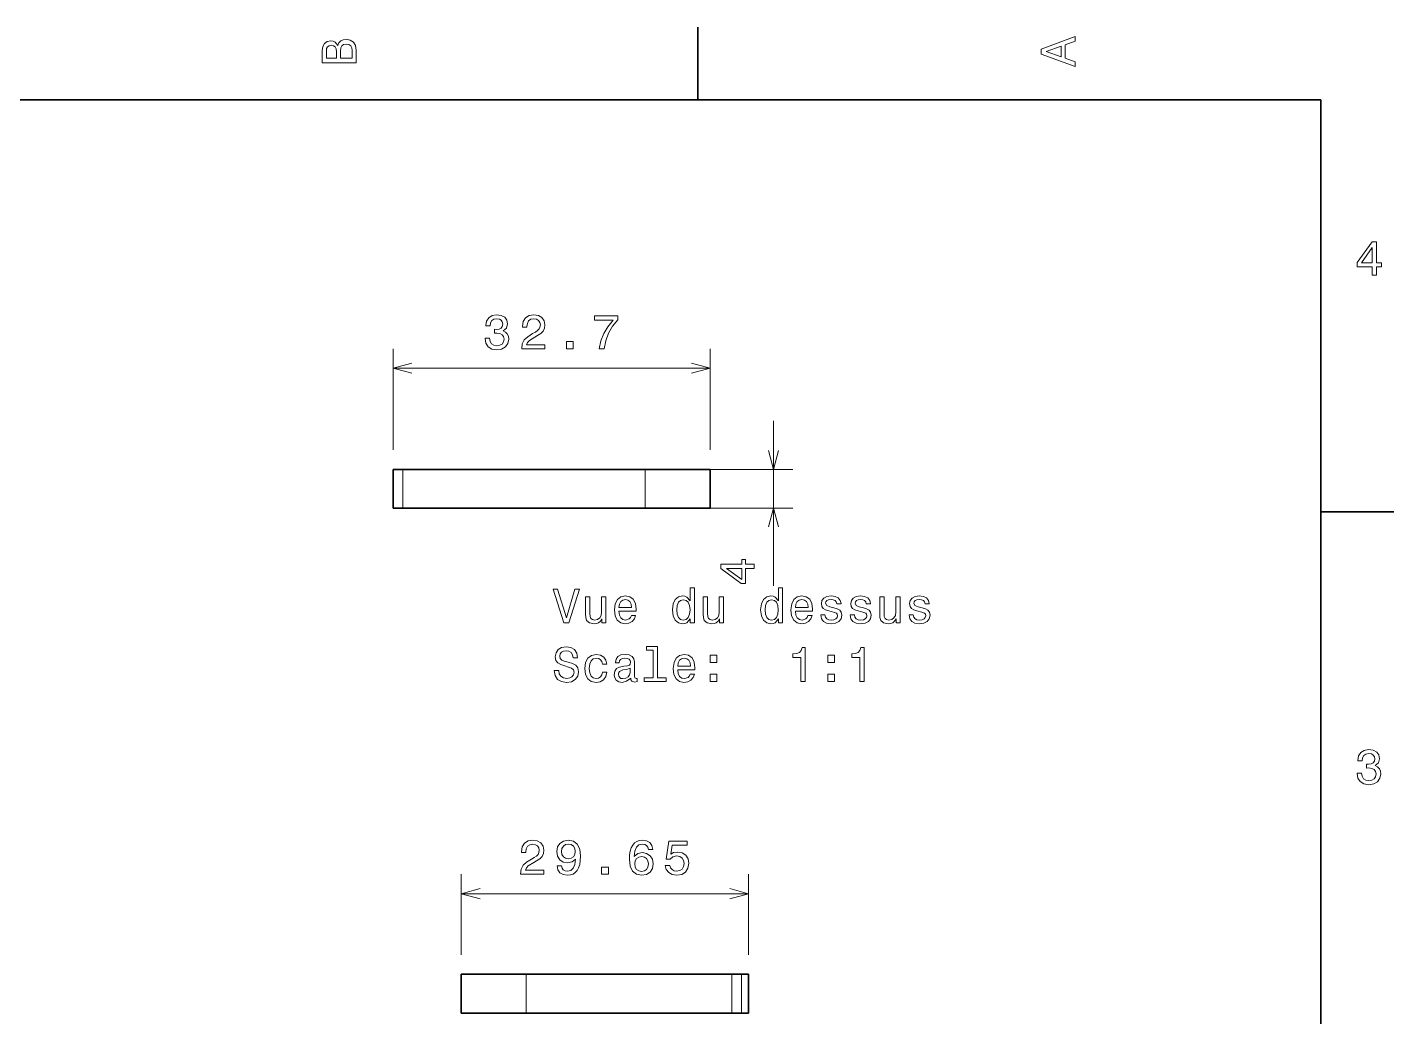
# Model space of a CAD drawing. Extents: x 0 to 297, y 0 to 210.
# Drawn here: x 153.5 to 294.5, y 105.4 to 207.5 of the extents above; entities that cross this region are included whole.
import ezdxf

# ---------------------------------------------------------------- set-up
doc = ezdxf.new("R2010")
doc.units = 0

msp = doc.modelspace()

# ---------------------------------------------------------------- linework, layer by layer
at = {"color": 7, "lineweight": 35, "ltscale": 0.1875}
for p, q in [((222.699997, 200), (222.699997, 207.5)), ((287, 157.5), (294.5, 157.5))]:
    msp.add_line(p, q, dxfattribs=at)
at = {"color": 7, "lineweight": 35}
for p, q in [((287, 200), (10, 200)), ((287, 10), (287, 200)), ((192.258316, 161.868729), (217.259323, 161.868729)), ((192.258316, 157.868729), (217.259323, 157.868729)), ((204.981003, 109.744209), (226.213928, 109.744209)), ((204.981003, 105.744209), (226.213928, 105.744209))]:
    msp.add_line(p, q, dxfattribs=at)
at = {"color": 7, "lineweight": 13, "ltscale": 0.260923}
for p, q in [((191.258316, 163.868729), (191.258316, 174.305664)), ((223.95932, 163.868729), (223.95932, 174.305664))]:
    msp.add_line(p, q, dxfattribs=at)
at = {"color": 7, "lineweight": 13}
for p, q in [((191.258316, 172.305664), (223.95932, 172.305664)), ((198.281006, 118.069702), (227.932556, 118.069702))]:
    msp.add_line(p, q, dxfattribs=at)
at = {"color": 7, "lineweight": 13, "ltscale": 0.425901}
msp.add_line((230.490097, 149.832703), (230.490097, 166.868729), dxfattribs=at)
at = {"color": 7, "lineweight": 35, "ltscale": 0.025}
for p, q in [((191.258316, 161.868729), (192.258316, 161.868729)), ((191.258316, 157.868729), (192.258316, 157.868729))]:
    msp.add_line(p, q, dxfattribs=at)
at = {"color": 7, "lineweight": 35, "ltscale": 0.1}
for p, q in [((191.258316, 157.868729), (191.258316, 161.868729)), ((223.95932, 161.868729), (223.95932, 157.868729)), ((198.281006, 109.744209), (198.281006, 105.744209)), ((227.932556, 105.744209), (227.932556, 109.744209))]:
    msp.add_line(p, q, dxfattribs=at)
at = {"color": 7, "lineweight": 13, "ltscale": 0.1}
for p, q in [((192.258316, 157.868729), (192.258316, 161.868729)), ((217.259323, 157.868729), (217.259323, 161.868729)), ((204.981003, 105.744209), (204.981003, 109.744209)), ((226.213928, 109.744209), (226.213928, 105.744209)), ((227.210403, 109.744209), (227.210403, 105.744209))]:
    msp.add_line(p, q, dxfattribs=at)
at = {"color": 7, "lineweight": 35, "ltscale": 0.1675}
for p, q in [((217.259323, 161.868729), (223.95932, 161.868729)), ((217.259323, 157.868729), (223.95932, 157.868729)), ((198.281006, 109.744209), (204.981003, 109.744209)), ((198.281006, 105.744209), (204.981003, 105.744209))]:
    msp.add_line(p, q, dxfattribs=at)
at = {"color": 7, "lineweight": 13, "ltscale": 0.330769}
for p, q in [((219.259323, 161.868729), (232.490097, 161.868729)), ((219.259323, 157.868729), (232.490097, 157.868729))]:
    msp.add_line(p, q, dxfattribs=at)
at = {"color": 7, "lineweight": 13, "ltscale": 0.208137}
for p, q in [((198.281006, 111.744209), (198.281006, 120.069702)), ((227.932556, 111.744209), (227.932556, 120.069702))]:
    msp.add_line(p, q, dxfattribs=at)
at = {"color": 7, "lineweight": 35, "ltscale": 0.024912}
for p, q in [((226.213928, 109.744209), (227.210403, 109.744209)), ((226.213928, 105.744209), (227.210403, 105.744209))]:
    msp.add_line(p, q, dxfattribs=at)
at = {"color": 7, "lineweight": 35, "ltscale": 0.018054}
for p, q in [((227.210403, 109.744209), (227.932556, 109.744209)), ((227.210403, 105.744209), (227.932556, 105.744209))]:
    msp.add_line(p, q, dxfattribs=at)
at = {"color": 7, "lineweight": 13}
for points in [[(185.542007, 205.630417), (185.249496, 205.983429), (185.052811, 206.074219), (184.81073, 206.104477), (184.432495, 206.03891), (184.160156, 205.842224), (183.993729, 205.524506), (183.933212, 205.080704), (183.933212, 203.835022), (187.433212, 203.835022), (187.433212, 205.151306), (187.36261, 205.620331), (187.155838, 205.968307), (186.828018, 206.185165), (186.384216, 206.260818), (186.08667, 206.215424), (185.839554, 206.094391), (185.65799, 205.897705)], [(261.633209, 203.466858), (261.633209, 203.930847), (260.604401, 204.298996), (260.604401, 205.695969), (261.633209, 206.064133), (261.633209, 206.538193), (258.128174, 205.257217), (258.128174, 204.742798)], [(185.385666, 204.984879), (185.385666, 204.298996), (184.351807, 204.298996), (184.351807, 205.025223), (184.382065, 205.297562), (184.472839, 205.489197), (184.629181, 205.605194), (184.86116, 205.645538), (185.093155, 205.600143), (185.254532, 205.479111), (185.355408, 205.272339)], [(187.014618, 205.095825), (187.014618, 204.298996), (185.809296, 204.298996), (185.809296, 205.050446), (185.844589, 205.368164), (185.9505, 205.595108), (186.132065, 205.731277), (186.394302, 205.776657), (186.671692, 205.731277), (186.863327, 205.605194), (186.979324, 205.393372)], [(260.17572, 204.460388), (258.632477, 205), (260.17572, 205.539627)], [(292.277374, 181.916794), (292.731262, 181.916794), (292.731262, 182.784225), (293.23056, 182.784225), (293.23056, 183.187683), (292.731262, 183.187683), (292.731262, 185.341141), (292.272339, 185.341141), (290.739197, 183.228027), (290.739197, 182.784225), (292.277374, 182.784225)], [(291.162842, 183.187683), (292.277374, 184.756134), (292.277374, 183.187683)], [(200.733887, 175.40509), (200.733887, 175.369781), (200.81459, 174.885635), (201.05162, 174.522522), (201.42482, 174.290527), (201.919052, 174.204803), (202.443542, 174.290527), (202.836914, 174.512436), (203.089081, 174.865463), (203.179855, 175.319351), (203.139511, 175.616898), (203.028564, 175.858978), (202.847, 176.045578), (202.604935, 176.181747), (202.932739, 176.454071), (203.048737, 176.887787), (202.973083, 177.281158), (202.756226, 177.57872), (202.403198, 177.76532), (201.919052, 177.830872), (201.465164, 177.750183), (201.117172, 177.52829), (200.890228, 177.175262), (200.81459, 176.706238), (200.81459, 176.670929), (201.263428, 176.670929), (201.303772, 176.993698), (201.434906, 177.225693), (201.646713, 177.366898), (201.944275, 177.417328), (202.206512, 177.376984), (202.398163, 177.271072), (202.514145, 177.099609), (202.55954, 176.867615), (202.514145, 176.620499), (202.393112, 176.454071), (202.181305, 176.35321), (201.893829, 176.322952), (201.697144, 176.328003), (201.697144, 175.929581), (201.944275, 175.939667), (202.261993, 175.894272), (202.499023, 175.773239), (202.640228, 175.576553), (202.690659, 175.319351), (202.635193, 175.02684), (202.488937, 174.809982), (202.256943, 174.673813), (201.94931, 174.628433), (201.631592, 174.678864), (201.399597, 174.830154), (201.253342, 175.072235), (201.197876, 175.40509)], [(204.510254, 174.305664), (206.915878, 174.305664), (206.915878, 174.73938), (205.014587, 174.73938), (205.120499, 174.97641), (205.302048, 175.173096), (205.861847, 175.531158), (206.159393, 175.682465), (206.492249, 175.899323), (206.729279, 176.151489), (206.865448, 176.449036), (206.915878, 176.786926), (206.830139, 177.210556), (206.593109, 177.543411), (206.229996, 177.755234), (205.760986, 177.830872), (205.276825, 177.745148), (204.908676, 177.508118), (204.671646, 177.129868), (204.590958, 176.630585), (204.590958, 176.559982), (205.049881, 176.559982), (205.049881, 176.600327), (205.095276, 176.943268), (205.231445, 177.195435), (205.448303, 177.356812), (205.735764, 177.412292), (206.028275, 177.361862), (206.245132, 177.235779), (206.386337, 177.039093), (206.436768, 176.791977), (206.401474, 176.559982), (206.305649, 176.363297), (206.144272, 176.191833), (205.922363, 176.040527), (205.624817, 175.87915), (205.130585, 175.566467), (204.782593, 175.233612), (204.575821, 174.830154), (204.510254, 174.320786)], [(212.511841, 174.305664), (213.02121, 174.305664), (213.187637, 175.137787), (213.480148, 175.914444), (213.893692, 176.635635), (214.433319, 177.311432), (214.433319, 177.730011), (212.032745, 177.730011), (212.032745, 177.271072), (213.949173, 177.271072), (213.394409, 176.59024), (212.97583, 175.87915), (212.683319, 175.122665)], [(209.128845, 174.305664), (209.824814, 174.305664), (209.824814, 175.057098), (209.128845, 175.057098)], [(228.490097, 151.628098), (228.490097, 152.081985), (227.622665, 152.081985), (227.622665, 152.581268), (227.219208, 152.581268), (227.219208, 152.081985), (225.06575, 152.081985), (225.06575, 151.623047), (227.178864, 150.089905), (227.622665, 150.089905), (227.622665, 151.628098)], [(227.219208, 150.513535), (225.650757, 151.628098), (227.219208, 151.628098)], [(210.004364, 149.517151), (209.126831, 146.536591), (208.224106, 149.517151), (207.744995, 149.517151), (208.87468, 146.0121), (209.378998, 146.0121), (210.483459, 149.517151)], [(221.891251, 146.430695), (221.891251, 146.0121), (222.335052, 146.0121), (222.335052, 149.633133), (221.896286, 149.633133), (221.896286, 148.306763), (221.558395, 148.690048), (221.351624, 148.780838), (221.114594, 148.816132), (220.685913, 148.715271), (220.353058, 148.432846), (220.1362, 147.978958), (220.060562, 147.368729), (220.1362, 146.758499), (220.353058, 146.299561), (220.685913, 146.0121), (221.114594, 145.916275), (221.351624, 145.951584), (221.563431, 146.042358)], [(230.999313, 146.430695), (230.999313, 146.0121), (231.443115, 146.0121), (231.443115, 149.633133), (231.004364, 149.633133), (231.004364, 148.306763), (230.666458, 148.690048), (230.459686, 148.780838), (230.222656, 148.816132), (229.793991, 148.715271), (229.461136, 148.432846), (229.244278, 147.978958), (229.168625, 147.368729), (229.244278, 146.758499), (229.461136, 146.299561), (229.793991, 146.0121), (230.222656, 145.916275), (230.459686, 145.951584), (230.671509, 146.042358)], [(213.206802, 148.720306), (212.763, 148.720306), (212.763, 147.156906), (212.71257, 146.793808), (212.566315, 146.531555), (212.339371, 146.370163), (212.041824, 146.319733), (211.804794, 146.360077), (211.653488, 146.481125), (211.567764, 146.687897), (211.547592, 146.980392), (211.547592, 148.720306), (211.10379, 148.720306), (211.10379, 146.940048), (211.118912, 146.581985), (211.214737, 146.284439), (211.507248, 146.0121), (211.976257, 145.916275), (212.228424, 145.951584), (212.445282, 146.042358), (212.631882, 146.1987), (212.783173, 146.425644), (212.783173, 146.0121), (213.206802, 146.0121)], [(214.543259, 147.23761), (216.318481, 147.23761), (216.323517, 147.444382), (216.242828, 148.024353), (216.020935, 148.458069), (215.667908, 148.720306), (215.198883, 148.816132), (214.739944, 148.715271), (214.386917, 148.432846), (214.159973, 147.973923), (214.079285, 147.368729), (214.154938, 146.748413), (214.381882, 146.294525), (214.729858, 146.0121), (215.183746, 145.916275), (215.577118, 145.981842), (215.899887, 146.153305), (216.136917, 146.425644), (216.273087, 146.788757), (215.834335, 146.788757), (215.743546, 146.587021), (215.612427, 146.43573), (215.239227, 146.314697), (214.951767, 146.370163), (214.734909, 146.546677), (214.593689, 146.834152), (214.543259, 147.222473)], [(214.543259, 147.610809), (214.59874, 147.958786), (214.734909, 148.215988), (214.941681, 148.37233), (215.21402, 148.427811), (215.481308, 148.37233), (215.68808, 148.215988), (215.814163, 147.958786), (215.859543, 147.610809)], [(221.190231, 148.417725), (221.482742, 148.347107), (221.704651, 148.150421), (221.83577, 147.822617), (221.8862, 147.368729), (221.83577, 146.90979), (221.704651, 146.581985), (221.482742, 146.380249), (221.190231, 146.314697), (220.912857, 146.380249), (220.70105, 146.581985), (220.55983, 146.914841), (220.51445, 147.368729), (220.55983, 147.817581), (220.70105, 148.145386), (220.912857, 148.347107)], [(225.350906, 148.720306), (224.907104, 148.720306), (224.907104, 147.156906), (224.856659, 146.793808), (224.710419, 146.531555), (224.483459, 146.370163), (224.185913, 146.319733), (223.948883, 146.360077), (223.797592, 146.481125), (223.711853, 146.687897), (223.691681, 146.980392), (223.691681, 148.720306), (223.247879, 148.720306), (223.247879, 146.940048), (223.263, 146.581985), (223.358826, 146.284439), (223.651337, 146.0121), (224.120361, 145.916275), (224.372513, 145.951584), (224.589371, 146.042358), (224.77597, 146.1987), (224.927277, 146.425644), (224.927277, 146.0121), (225.350906, 146.0121)], [(230.298309, 148.417725), (230.59082, 148.347107), (230.812714, 148.150421), (230.943848, 147.822617), (230.994278, 147.368729), (230.943848, 146.90979), (230.812714, 146.581985), (230.59082, 146.380249), (230.298309, 146.314697), (230.020935, 146.380249), (229.809113, 146.581985), (229.667908, 146.914841), (229.622513, 147.368729), (229.667908, 147.817581), (229.809113, 148.145386), (230.020935, 148.347107)], [(232.759399, 147.23761), (234.534622, 147.23761), (234.539658, 147.444382), (234.458969, 148.024353), (234.237061, 148.458069), (233.884048, 148.720306), (233.415024, 148.816132), (232.956085, 148.715271), (232.603058, 148.432846), (232.376114, 147.973923), (232.295425, 147.368729), (232.371078, 146.748413), (232.598022, 146.294525), (232.945999, 146.0121), (233.399887, 145.916275), (233.793259, 145.981842), (234.116028, 146.153305), (234.353058, 146.425644), (234.489227, 146.788757), (234.050476, 146.788757), (233.959686, 146.587021), (233.828568, 146.43573), (233.455368, 146.314697), (233.167908, 146.370163), (232.95105, 146.546677), (232.80983, 146.834152), (232.759399, 147.222473)], [(232.759399, 147.610809), (232.81488, 147.958786), (232.95105, 148.215988), (233.157822, 148.37233), (233.430145, 148.427811), (233.697449, 148.37233), (233.904221, 148.215988), (234.030304, 147.958786), (234.075684, 147.610809)], [(236.733459, 147.590637), (236.304794, 147.691498), (235.987061, 147.807495), (235.881165, 148.044525), (235.911423, 148.210953), (236.017334, 148.331985), (236.188797, 148.407639), (236.435913, 148.437897), (236.672943, 148.407639), (236.859543, 148.316849), (236.980591, 148.180695), (237.031021, 147.99913), (237.464737, 147.99913), (237.464737, 148.009216), (237.389084, 148.337021), (237.182312, 148.594238), (236.859543, 148.755615), (236.435913, 148.816132), (236.007233, 148.755615), (235.694565, 148.589188), (235.497879, 148.342072), (235.437347, 148.029388), (235.482742, 147.726791), (235.623962, 147.514984), (235.855942, 147.363678), (236.193848, 147.257782), (236.68808, 147.136734), (236.990662, 147.010666), (237.071365, 146.90979), (237.101624, 146.758499), (237.056229, 146.571899), (236.935196, 146.430695), (236.73851, 146.339905), (236.476257, 146.309647), (236.198883, 146.339905), (235.997162, 146.445816), (235.860992, 146.617294), (235.805511, 146.854324), (235.376831, 146.854324), (235.447449, 146.450867), (235.654221, 146.158356), (235.982025, 145.981842), (236.435913, 145.916275), (236.909973, 145.981842), (237.257965, 146.158356), (237.469772, 146.440781), (237.545425, 146.808929), (237.489944, 147.126648), (237.333603, 147.343506), (237.076401, 147.484726)], [(239.769485, 147.590637), (239.34082, 147.691498), (239.023087, 147.807495), (238.917175, 148.044525), (238.947449, 148.210953), (239.053345, 148.331985), (239.224823, 148.407639), (239.471939, 148.437897), (239.708969, 148.407639), (239.895569, 148.316849), (240.016602, 148.180695), (240.067047, 147.99913), (240.500763, 147.99913), (240.500763, 148.009216), (240.42511, 148.337021), (240.218338, 148.594238), (239.895569, 148.755615), (239.471939, 148.816132), (239.043259, 148.755615), (238.730591, 148.589188), (238.533905, 148.342072), (238.473373, 148.029388), (238.518768, 147.726791), (238.659973, 147.514984), (238.891968, 147.363678), (239.229858, 147.257782), (239.724091, 147.136734), (240.026688, 147.010666), (240.107391, 146.90979), (240.137634, 146.758499), (240.092255, 146.571899), (239.971222, 146.430695), (239.774536, 146.339905), (239.512283, 146.309647), (239.234909, 146.339905), (239.033173, 146.445816), (238.897003, 146.617294), (238.841537, 146.854324), (238.412857, 146.854324), (238.483459, 146.450867), (238.690231, 146.158356), (239.018051, 145.981842), (239.471939, 145.916275), (239.945999, 145.981842), (240.293976, 146.158356), (240.505798, 146.440781), (240.581451, 146.808929), (240.52597, 147.126648), (240.369629, 147.343506), (240.112427, 147.484726)], [(243.567032, 148.720306), (243.12323, 148.720306), (243.12323, 147.156906), (243.0728, 146.793808), (242.926544, 146.531555), (242.6996, 146.370163), (242.402054, 146.319733), (242.165024, 146.360077), (242.013718, 146.481125), (241.927979, 146.687897), (241.907806, 146.980392), (241.907806, 148.720306), (241.46402, 148.720306), (241.46402, 146.940048), (241.479141, 146.581985), (241.574966, 146.284439), (241.867462, 146.0121), (242.336487, 145.916275), (242.588654, 145.951584), (242.805511, 146.042358), (242.992111, 146.1987), (243.143402, 146.425644), (243.143402, 146.0121), (243.567032, 146.0121)], [(245.841537, 147.590637), (245.412857, 147.691498), (245.095139, 147.807495), (244.989227, 148.044525), (245.019485, 148.210953), (245.125397, 148.331985), (245.29686, 148.407639), (245.543976, 148.437897), (245.781006, 148.407639), (245.967621, 148.316849), (246.088654, 148.180695), (246.139084, 147.99913), (246.5728, 147.99913), (246.5728, 148.009216), (246.497147, 148.337021), (246.290375, 148.594238), (245.967621, 148.755615), (245.543976, 148.816132), (245.115311, 148.755615), (244.802628, 148.589188), (244.605942, 148.342072), (244.545425, 148.029388), (244.59082, 147.726791), (244.732025, 147.514984), (244.964005, 147.363678), (245.30191, 147.257782), (245.796143, 147.136734), (246.09874, 147.010666), (246.179428, 146.90979), (246.209686, 146.758499), (246.164307, 146.571899), (246.043259, 146.430695), (245.846573, 146.339905), (245.58432, 146.309647), (245.306946, 146.339905), (245.105225, 146.445816), (244.969055, 146.617294), (244.913574, 146.854324), (244.484909, 146.854324), (244.555511, 146.450867), (244.762283, 146.158356), (245.090088, 145.981842), (245.543976, 145.916275), (246.018036, 145.981842), (246.366028, 146.158356), (246.57785, 146.440781), (246.653488, 146.808929), (246.598022, 147.126648), (246.441681, 147.343506), (246.184479, 147.484726)], [(208.330002, 141.120163), (207.871078, 141.120163), (207.971939, 140.585587), (208.224106, 140.192215), (208.612427, 139.955185), (209.136917, 139.869446), (209.656372, 139.950134), (210.044708, 140.172043), (210.291824, 140.52002), (210.382599, 140.978958), (210.306946, 141.392502), (210.095139, 141.65979), (209.752197, 141.836304), (209.293259, 141.967438), (208.899887, 142.063248), (208.642685, 142.17421), (208.496429, 142.335587), (208.45105, 142.587753), (208.496429, 142.814697), (208.627563, 142.98616), (208.829285, 143.102158), (209.106659, 143.142502), (209.389084, 143.092072), (209.610992, 142.955902), (209.757248, 142.728958), (209.82785, 142.421326), (210.286774, 142.421326), (210.286774, 142.431412), (210.206085, 142.905472), (209.969055, 143.258499), (209.595856, 143.480408), (209.091537, 143.556046), (208.63765, 143.480408), (208.284622, 143.268585), (208.057678, 142.940781), (207.976974, 142.517151), (208.042542, 142.138901), (208.234192, 141.881699), (208.536774, 141.71022), (208.950317, 141.579102), (209.358826, 141.463104), (209.666458, 141.352158), (209.853058, 141.190781), (209.918625, 140.928528), (209.858109, 140.66124), (209.701767, 140.459503), (209.464737, 140.33342), (209.157089, 140.293076), (208.814163, 140.348557), (208.55191, 140.509933), (208.385483, 140.772186)], [(212.843689, 141.775787), (213.282455, 141.775787), (213.191681, 142.179245), (212.974823, 142.496979), (212.636917, 142.693665), (212.198166, 142.769302), (211.71402, 142.668442), (211.345856, 142.386017), (211.113876, 141.927094), (211.033173, 141.311813), (211.108826, 140.701584), (211.33577, 140.247696), (211.693848, 139.965271), (212.183029, 139.869446), (212.616745, 139.945099), (212.954651, 140.156906), (213.18663, 140.489761), (213.287506, 140.933563), (212.863876, 140.933563), (212.788223, 140.651154), (212.647003, 140.439331), (212.445282, 140.308212), (212.198166, 140.267868), (211.890533, 140.33342), (211.668625, 140.535156), (211.532455, 140.862961), (211.487061, 141.326935), (211.532455, 141.780838), (211.67366, 142.108643), (211.90062, 142.310379), (212.198166, 142.380981), (212.460403, 142.335587), (212.657104, 142.219589), (212.788223, 142.027954)], [(215.763733, 140.318298), (215.763733, 140.303162), (215.78894, 140.131699), (215.864594, 140.010666), (216.182312, 139.914841), (216.429428, 139.955185), (216.429428, 140.298126), (216.323517, 140.28299), (216.182312, 140.348557), (216.157104, 140.550293), (216.157104, 141.952301), (216.096573, 142.310379), (215.920059, 142.562531), (215.612427, 142.713837), (215.178711, 142.769302), (214.755081, 142.708786), (214.442398, 142.537323), (214.245712, 142.27002), (214.180145, 141.917007), (214.180145, 141.886734), (214.578568, 141.886734), (214.613876, 142.098557), (214.724823, 142.249847), (214.906372, 142.340637), (215.163574, 142.375931), (215.410706, 142.350723), (215.587219, 142.27507), (215.693115, 142.143951), (215.728424, 141.962387), (215.708252, 141.75058), (215.627563, 141.644669), (215.425827, 141.594238), (215.047592, 141.553894), (214.613876, 141.463104), (214.306229, 141.301727), (214.12468, 141.049561), (214.069199, 140.676361), (214.119629, 140.343506), (214.27597, 140.09639), (214.528137, 139.940048), (214.876114, 139.884583), (215.345139, 139.990494)], [(218.073517, 143.213104), (218.073517, 140.33847), (217.160706, 140.33847), (217.160706, 139.965271), (219.42511, 139.965271), (219.42511, 140.33847), (218.517334, 140.33847), (218.517334, 143.586304), (217.377563, 143.586304), (217.377563, 143.213104)], [(220.615311, 141.190781), (222.390533, 141.190781), (222.395569, 141.397552), (222.31488, 141.977524), (222.092972, 142.41124), (221.739944, 142.673477), (221.270935, 142.769302), (220.811996, 142.668442), (220.458969, 142.386017), (220.232025, 141.927094), (220.151337, 141.321899), (220.22699, 140.701584), (220.453934, 140.247696), (220.80191, 139.965271), (221.255798, 139.869446), (221.64917, 139.935013), (221.971939, 140.106476), (222.208969, 140.378815), (222.345139, 140.741928), (221.906372, 140.741928), (221.815598, 140.540192), (221.684479, 140.388901), (221.311279, 140.267868), (221.023804, 140.323334), (220.806946, 140.499847), (220.665741, 140.787323), (220.615311, 141.175644)], [(223.958969, 141.922043), (224.654938, 141.922043), (224.654938, 142.673477), (223.958969, 142.673477)], [(233.324249, 139.965271), (233.783173, 139.965271), (233.783173, 143.490494), (233.440247, 143.490494), (233.349457, 143.182846), (233.167908, 142.976074), (232.890533, 142.855042), (232.507248, 142.814697), (232.507248, 142.456619), (233.324249, 142.456619)], [(236.103058, 141.922043), (236.799026, 141.922043), (236.799026, 142.673477), (236.103058, 142.673477)], [(239.396286, 139.965271), (239.855225, 139.965271), (239.855225, 143.490494), (239.512283, 143.490494), (239.421509, 143.182846), (239.239944, 142.976074), (238.96257, 142.855042), (238.579285, 142.814697), (238.579285, 142.456619), (239.396286, 142.456619)], [(215.713287, 140.913391), (215.652771, 140.651154), (215.491394, 140.449417), (215.249313, 140.318298), (214.951767, 140.272903), (214.760117, 140.298126), (214.623962, 140.378815), (214.538223, 140.52002), (214.513, 140.716705), (214.533173, 140.893219), (214.613876, 141.019302), (214.93663, 141.160522), (215.345139, 141.221039), (215.713287, 141.342072)], [(220.615311, 141.56398), (220.670792, 141.911957), (220.806946, 142.169159), (221.013733, 142.3255), (221.286057, 142.380981), (221.553345, 142.3255), (221.760117, 142.169159), (221.8862, 141.911957), (221.931595, 141.56398)], [(223.958969, 139.965271), (224.654938, 139.965271), (224.654938, 140.716705), (223.958969, 140.716705)], [(236.103058, 139.965271), (236.799026, 139.965271), (236.799026, 140.716705), (236.103058, 140.716705)], [(290.729126, 130.51622), (290.729126, 130.480911), (290.809814, 129.996765), (291.046844, 129.633652), (291.420044, 129.401657), (291.914276, 129.315933), (292.438782, 129.401657), (292.832153, 129.623566), (293.08429, 129.976593), (293.175079, 130.430481), (293.134735, 130.728027), (293.023773, 130.970108), (292.842224, 131.156708), (292.600159, 131.292877), (292.927948, 131.565216), (293.043945, 131.998932), (292.968292, 132.392303), (292.751434, 132.68985), (292.398407, 132.87645), (291.914276, 132.942017), (291.460388, 132.861313), (291.112396, 132.63942), (290.885468, 132.286392), (290.809814, 131.817368), (290.809814, 131.782074), (291.258636, 131.782074), (291.299011, 132.104828), (291.430115, 132.336823), (291.641937, 132.478027), (291.939484, 132.528473), (292.201721, 132.488113), (292.393372, 132.382217), (292.509369, 132.210739), (292.554749, 131.97876), (292.509369, 131.731628), (292.388336, 131.565216), (292.176514, 131.46434), (291.889069, 131.434082), (291.692383, 131.439133), (291.692383, 131.04071), (291.939484, 131.050797), (292.257202, 131.005417), (292.494232, 130.884369), (292.635468, 130.687683), (292.685883, 130.430481), (292.630402, 130.13797), (292.484161, 129.921112), (292.252167, 129.784943), (291.944519, 129.739563), (291.626801, 129.789993), (291.394806, 129.941284), (291.248566, 130.183365), (291.193085, 130.51622)], [(204.40419, 120.069702), (206.809799, 120.069702), (206.809799, 120.503418), (204.908508, 120.503418), (205.01442, 120.740456), (205.195969, 120.937141), (205.755768, 121.295212), (206.053329, 121.446503), (206.386169, 121.663361), (206.623215, 121.915527), (206.759369, 122.213074), (206.809799, 122.550972), (206.724075, 122.974602), (206.487045, 123.307457), (206.123932, 123.519272), (205.654907, 123.594925), (205.170761, 123.509186), (204.802597, 123.272156), (204.565567, 122.893913), (204.484879, 122.39463), (204.484879, 122.324028), (204.943817, 122.324028), (204.943817, 122.364372), (204.989197, 122.707314), (205.125366, 122.959473), (205.342224, 123.120857), (205.629684, 123.176331), (205.922195, 123.1259), (206.139053, 122.999817), (206.280273, 122.803131), (206.330704, 122.556015), (206.295395, 122.324028), (206.19957, 122.127342), (206.038193, 121.955872), (205.816284, 121.804573), (205.518738, 121.643188), (205.024506, 121.330513), (204.676529, 120.997658), (204.469742, 120.5942), (204.40419, 120.084831)], [(208.160385, 120.937141), (208.236038, 120.538727), (208.452896, 120.231087), (208.795837, 120.039444), (209.249725, 119.968842), (209.547272, 120.004143), (209.81456, 120.094925), (210.041504, 120.251259), (210.233154, 120.47316), (210.384445, 120.750542), (210.495392, 121.093475), (210.560959, 121.486847), (210.586182, 121.940742), (210.500443, 122.65184), (210.253326, 123.171288), (209.859955, 123.483971), (209.320328, 123.594925), (208.826096, 123.504143), (208.452896, 123.26207), (208.210815, 122.88887), (208.130127, 122.419846), (208.210815, 121.935699), (208.447845, 121.567543), (208.800873, 121.335556), (209.249725, 121.259903), (209.723785, 121.355728), (210.081848, 121.648232), (210.00116, 121.08844), (209.839783, 120.690018), (209.592667, 120.452988), (209.254761, 120.377342), (208.992523, 120.412643), (208.800873, 120.52359), (208.674789, 120.700104), (208.624359, 120.937141)], [(208.619324, 122.424889), (208.669754, 122.737572), (208.810959, 122.984688), (209.032867, 123.141029), (209.320328, 123.196503), (209.617874, 123.141029), (209.844818, 122.984688), (209.986038, 122.742615), (210.041504, 122.429932), (209.986038, 122.112213), (209.844818, 121.875183), (209.612839, 121.728928), (209.305191, 121.678497), (209.027817, 121.728928), (208.810959, 121.875183), (208.669754, 122.10717)], [(218.053177, 122.626617), (217.957352, 123.035126), (217.735458, 123.337715), (217.392517, 123.529358), (216.948715, 123.594925), (216.651169, 123.559616), (216.393951, 123.463799), (216.167007, 123.307457), (215.975372, 123.085556), (215.824066, 122.808174), (215.71312, 122.470276), (215.642517, 122.071869), (215.622345, 121.623016), (215.703033, 120.906876), (215.95015, 120.387428), (216.348572, 120.074745), (216.893234, 119.968842), (217.382431, 120.059616), (217.75563, 120.296646), (217.997711, 120.669846), (218.083435, 121.143913), (217.997711, 121.623016), (217.765717, 121.991173), (217.407654, 122.22316), (216.963837, 122.303856), (216.484741, 122.202988), (216.126663, 121.915527), (216.202316, 122.470276), (216.363693, 122.868698), (216.610809, 123.105728), (216.953751, 123.186417), (217.205917, 123.146072), (217.397552, 123.040161), (217.523636, 122.863647), (217.589203, 122.626617)], [(219.32811, 120.982529), (219.439056, 120.568985), (219.686172, 120.246216), (220.049286, 120.044487), (220.51326, 119.968842), (221.022629, 120.059616), (221.421051, 120.306732), (221.673203, 120.700104), (221.769028, 121.20443), (221.683289, 121.673447), (221.441223, 122.041611), (221.062973, 122.278641), (220.573792, 122.364372), (220.195541, 122.303856), (219.90303, 122.137428), (220.04425, 123.080513), (221.577393, 123.080513), (221.577393, 123.494057), (219.706345, 123.494057), (219.42897, 121.638145), (219.832428, 121.638145), (220.124939, 121.875183), (220.498138, 121.960915), (220.820908, 121.905441), (221.068024, 121.744057), (221.224365, 121.496933), (221.279831, 121.179214), (221.224365, 120.861488), (221.062973, 120.614372), (220.815857, 120.458031), (220.498138, 120.402557), (220.23085, 120.437859), (220.024078, 120.553856), (219.872772, 120.735413), (219.797119, 120.982529)], [(217.594238, 121.13887), (217.538773, 120.821144), (217.397552, 120.579071), (217.170609, 120.417686), (216.888199, 120.367256), (216.590637, 120.417686), (216.363693, 120.574028), (216.217438, 120.816101), (216.172058, 121.133827), (216.222488, 121.446503), (216.363693, 121.683533), (216.595688, 121.834831), (216.908371, 121.890305), (217.180695, 121.834831), (217.397552, 121.688583), (217.538773, 121.451546)], [(212.758804, 120.069702), (213.454758, 120.069702), (213.454758, 120.821144), (212.758804, 120.821144)]]:
    msp.add_lwpolyline(points, close=True, dxfattribs=at)
for points in [[(193.19017, 172.823303), (191.258316, 172.305664), (193.19017, 171.788025)], [(222.027466, 171.788025), (223.95932, 172.305664), (222.027466, 172.823303)], [(229.972458, 163.800583), (230.490097, 161.868729), (231.007736, 163.800583)], [(231.007736, 155.936874), (230.490097, 157.868729), (229.972458, 155.936874)], [(200.21286, 118.587341), (198.281006, 118.069702), (200.21286, 117.552063)], [(226.000702, 117.552063), (227.932556, 118.069702), (226.000702, 118.587341)]]:
    msp.add_lwpolyline(points, dxfattribs=at)

doc.saveas('drawing.dxf')
